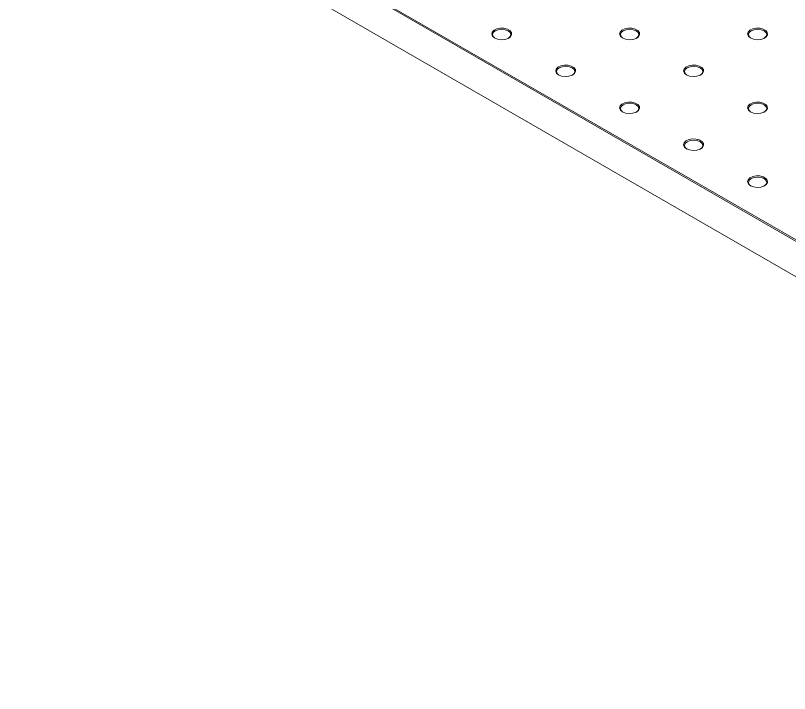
# Model space of a CAD drawing. Header units: inches. Extents: x 0.1 to 10.9, y 0 to 8.5.
# Drawn here: x 8.123 to 8.9, y 6.297 to 6.978 of the extents above; entities that cross this region are included whole.
import ezdxf

# ---------------------------------------------------------------- set-up
doc = ezdxf.new("R2010")
doc.units = ezdxf.units.IN
doc.header["$MEASUREMENT"] = 0

msp = doc.modelspace()

# ---------------------------------------------------------------- linework, layer by layer
at = {"color": 7, "linetype": 'Continuous', "lineweight": 18}
for p, q in [((9.63171, 6.33292), (7.33362, 7.65959)), ((7.33426, 7.6607), (9.63236, 6.33404)), ((7.33362, 7.62396), (9.63171, 6.29729)), ((9.63236, 6.29692), (7.33426, 7.62359))]:
    msp.add_line(p, q, dxfattribs=at)
at = {"color": 7, "linetype": 'Continuous', "lineweight": 18, "flags": 128}
for points in [[(8.60413, 6.95579), (8.60204, 6.95755), (8.6012, 6.95962), (8.60171, 6.96173), (8.6035, 6.96359), (8.60634, 6.96495), (8.60984, 6.96563), (8.61353, 6.96553), (8.61691, 6.96467), (8.61952, 6.96317), (8.62101, 6.96122), (8.62118, 6.95909), (8.62001, 6.95707), (8.61765, 6.95543), (8.61442, 6.95439), (8.61077, 6.9541), (8.60717, 6.95458), (8.60413, 6.95579)], [(8.618, 6.9556), (8.61967, 6.95713), (8.62037, 6.95915), (8.61967, 6.96116), (8.61769, 6.96288), (8.61473, 6.96402), (8.61123, 6.96442), (8.60773, 6.96402), (8.60477, 6.96288), (8.60279, 6.96116), (8.60209, 6.95915), (8.60279, 6.95713), (8.60446, 6.9556)], [(8.73269, 6.95579), (8.73061, 6.95755), (8.72976, 6.95962), (8.73027, 6.96173), (8.73207, 6.96359), (8.73491, 6.96495), (8.73841, 6.96563), (8.7421, 6.96553), (8.74547, 6.96467), (8.74808, 6.96317), (8.74957, 6.96122), (8.74974, 6.95909), (8.74857, 6.95707), (8.74621, 6.95543), (8.74299, 6.95439), (8.73933, 6.9541), (8.73574, 6.95458), (8.73269, 6.95579)], [(8.74656, 6.9556), (8.74824, 6.95713), (8.74893, 6.95915), (8.74824, 6.96116), (8.74626, 6.96288), (8.74329, 6.96402), (8.7398, 6.96442), (8.7363, 6.96402), (8.73333, 6.96288), (8.73135, 6.96116), (8.73066, 6.95915), (8.73135, 6.95713), (8.73303, 6.9556)], [(8.86126, 6.95579), (8.85917, 6.95755), (8.85833, 6.95962), (8.85884, 6.96173), (8.86063, 6.96359), (8.86347, 6.96495), (8.86697, 6.96563), (8.87066, 6.96553), (8.87404, 6.96467), (8.87665, 6.96317), (8.87814, 6.96122), (8.87831, 6.95909), (8.87714, 6.95707), (8.87478, 6.95543), (8.87155, 6.95439), (8.8679, 6.9541), (8.8643, 6.95458), (8.86126, 6.95579)], [(8.87513, 6.9556), (8.8768, 6.95713), (8.8775, 6.95915), (8.8768, 6.96116), (8.87482, 6.96288), (8.87186, 6.96402), (8.86836, 6.96442), (8.86486, 6.96402), (8.8619, 6.96288), (8.85992, 6.96116), (8.85922, 6.95915), (8.85992, 6.95713), (8.86159, 6.9556)], [(8.66841, 6.91868), (8.66632, 6.92044), (8.66548, 6.92251), (8.66599, 6.92462), (8.66778, 6.92648), (8.67062, 6.92785), (8.67412, 6.92852), (8.67781, 6.92842), (8.68119, 6.92756), (8.6838, 6.92606), (8.68529, 6.92411), (8.68546, 6.92198), (8.68429, 6.91996), (8.68193, 6.91832), (8.67871, 6.91728), (8.67505, 6.91699), (8.67146, 6.91747), (8.66841, 6.91868)], [(8.68228, 6.91849), (8.68395, 6.92002), (8.68465, 6.92204), (8.68395, 6.92406), (8.68197, 6.92577), (8.67901, 6.92691), (8.67551, 6.92731), (8.67202, 6.92691), (8.66905, 6.92577), (8.66707, 6.92406), (8.66638, 6.92204), (8.66707, 6.92002), (8.66875, 6.91849)], [(8.79697, 6.91868), (8.79489, 6.92044), (8.79404, 6.92251), (8.79455, 6.92462), (8.79635, 6.92648), (8.79919, 6.92785), (8.80269, 6.92852), (8.80638, 6.92842), (8.80975, 6.92756), (8.81237, 6.92606), (8.81386, 6.92411), (8.81403, 6.92198), (8.81285, 6.91996), (8.8105, 6.91832), (8.80727, 6.91728), (8.80361, 6.91699), (8.80002, 6.91747), (8.79697, 6.91868)], [(8.81085, 6.91849), (8.81252, 6.92002), (8.81321, 6.92204), (8.81252, 6.92406), (8.81054, 6.92577), (8.80757, 6.92691), (8.80408, 6.92731), (8.80058, 6.92691), (8.79762, 6.92577), (8.79564, 6.92406), (8.79494, 6.92204), (8.79564, 6.92002), (8.79731, 6.91849)], [(8.73269, 6.88157), (8.73061, 6.88333), (8.72976, 6.8854), (8.73027, 6.88751), (8.73207, 6.88937), (8.73491, 6.89074), (8.73841, 6.89141), (8.7421, 6.89131), (8.74547, 6.89045), (8.74808, 6.88895), (8.74957, 6.887), (8.74974, 6.88487), (8.74857, 6.88285), (8.74621, 6.88121), (8.74299, 6.88017), (8.73933, 6.87988), (8.73574, 6.88036), (8.73269, 6.88157)], [(8.74656, 6.88138), (8.74824, 6.88291), (8.74893, 6.88493), (8.74824, 6.88695), (8.74626, 6.88866), (8.74329, 6.8898), (8.7398, 6.8902), (8.7363, 6.8898), (8.73333, 6.88866), (8.73135, 6.88695), (8.73066, 6.88493), (8.73135, 6.88291), (8.73303, 6.88138)], [(8.86126, 6.88157), (8.85917, 6.88333), (8.85833, 6.8854), (8.85884, 6.88751), (8.86063, 6.88937), (8.86347, 6.89074), (8.86697, 6.89141), (8.87066, 6.89131), (8.87404, 6.89045), (8.87665, 6.88895), (8.87814, 6.887), (8.87831, 6.88487), (8.87714, 6.88285), (8.87478, 6.88121), (8.87155, 6.88017), (8.8679, 6.87988), (8.8643, 6.88036), (8.86126, 6.88157)], [(8.87513, 6.88138), (8.8768, 6.88291), (8.8775, 6.88493), (8.8768, 6.88695), (8.87482, 6.88866), (8.87186, 6.8898), (8.86836, 6.8902), (8.86486, 6.8898), (8.8619, 6.88866), (8.85992, 6.88695), (8.85922, 6.88493), (8.85992, 6.88291), (8.86159, 6.88138)], [(8.79697, 6.84446), (8.79489, 6.84622), (8.79404, 6.84829), (8.79455, 6.8504), (8.79635, 6.85226), (8.79919, 6.85363), (8.80269, 6.8543), (8.80638, 6.85421), (8.80975, 6.85334), (8.81237, 6.85184), (8.81386, 6.84989), (8.81403, 6.84776), (8.81285, 6.84574), (8.8105, 6.8441), (8.80727, 6.84306), (8.80361, 6.84277), (8.80002, 6.84326), (8.79697, 6.84446)], [(8.81085, 6.84427), (8.81252, 6.8458), (8.81321, 6.84782), (8.81252, 6.84984), (8.81054, 6.85155), (8.80757, 6.85269), (8.80408, 6.85309), (8.80058, 6.85269), (8.79762, 6.85155), (8.79564, 6.84984), (8.79494, 6.84782), (8.79564, 6.8458), (8.79731, 6.84427)], [(8.86126, 6.80735), (8.85917, 6.80911), (8.85833, 6.81118), (8.85884, 6.81329), (8.86063, 6.81516), (8.86347, 6.81652), (8.86697, 6.81719), (8.87066, 6.8171), (8.87404, 6.81623), (8.87665, 6.81473), (8.87814, 6.81278), (8.87831, 6.81065), (8.87714, 6.80863), (8.87478, 6.80699), (8.87155, 6.80595), (8.8679, 6.80566), (8.8643, 6.80615), (8.86126, 6.80735)], [(8.87513, 6.80717), (8.8768, 6.80869), (8.8775, 6.81071), (8.8768, 6.81273), (8.87482, 6.81444), (8.87186, 6.81558), (8.86836, 6.81598), (8.86486, 6.81558), (8.8619, 6.81444), (8.85992, 6.81273), (8.85922, 6.81071), (8.85992, 6.80869), (8.86159, 6.80717)]]:
    msp.add_lwpolyline(points, dxfattribs=at)

doc.saveas('drawing.dxf')
